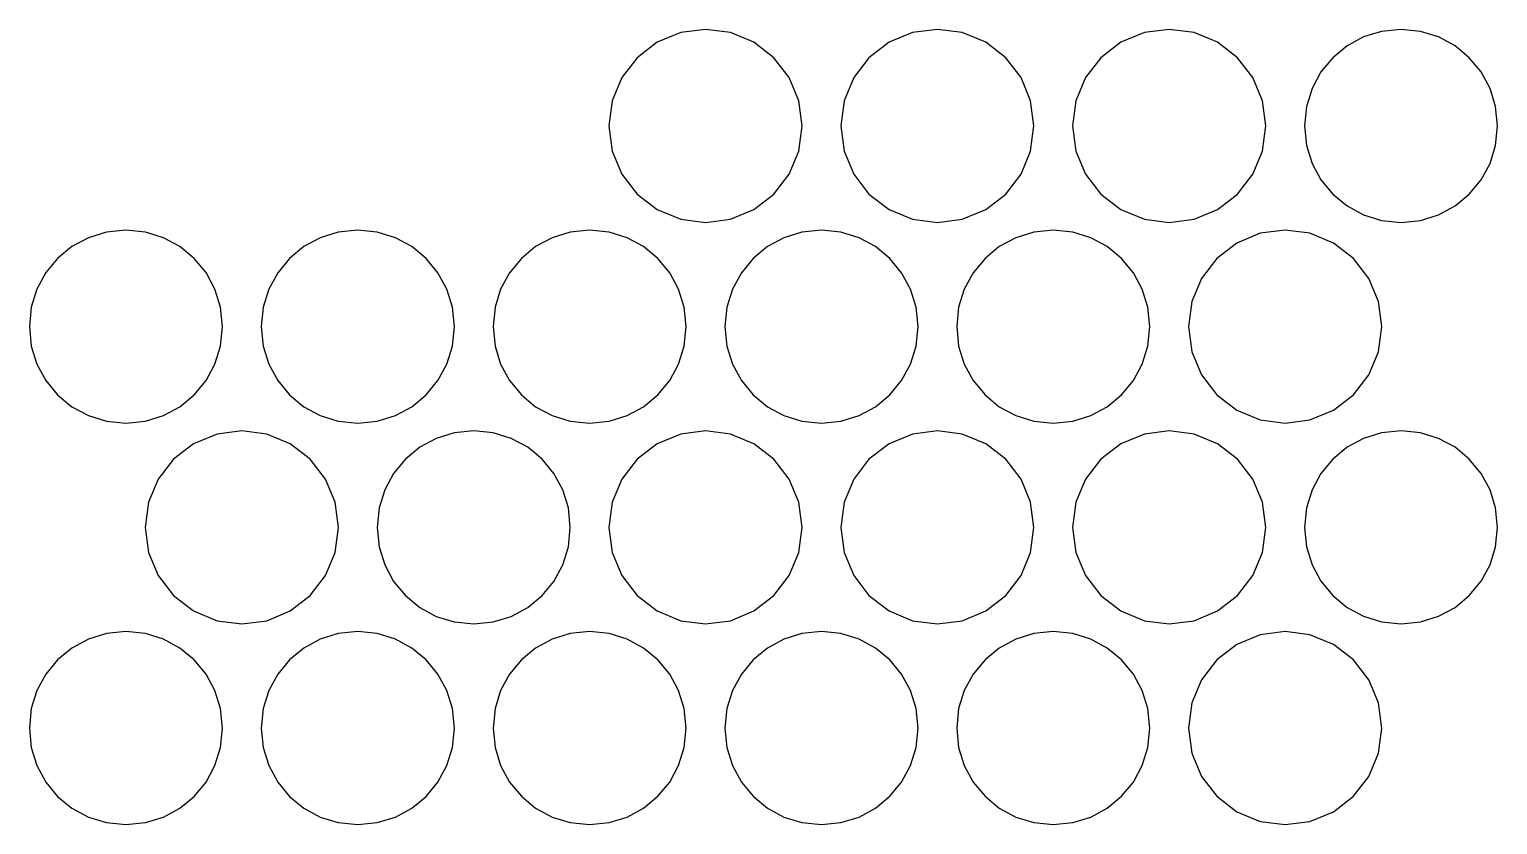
# Model space of a CAD drawing. Extents: x -1 to 195, y 16 to 212.
# Drawn here: x 119.5 to 195.5, y 67.5 to 108.6 of the extents above; entities that cross this region are included whole.
import ezdxf

# ---------------------------------------------------------------- set-up
doc = ezdxf.new("R2010")
doc.units = 0

msp = doc.modelspace()

# ---------------------------------------------------------------- linework, layer by layer
for p, q in [((151.999941, 107.970361), (150.956674, 107.168179)), ((153.216285, 108.472765), (151.999941, 107.970361)), ((154.499938, 108.640233), (153.216285, 108.472765)), ((155.783591, 108.472765), (154.499938, 108.640233)), ((156.999935, 107.970361), (155.783591, 108.472765)), ((158.043202, 107.168179), (156.999935, 107.970361)), ((163.999926, 107.970361), (162.956659, 107.168179)), ((165.21627, 108.472765), (163.999926, 107.970361)), ((166.499923, 108.640233), (165.21627, 108.472765)), ((167.783576, 108.472765), (166.499923, 108.640233)), ((168.99992, 107.970361), (167.783576, 108.472765)), ((170.043187, 107.168179), (168.99992, 107.970361)), ((175.99991, 107.970361), (174.956644, 107.168179)), ((177.216254, 108.472765), (175.99991, 107.970361)), ((178.499908, 108.640233), (177.216254, 108.472765)), ((179.783561, 108.472765), (178.499908, 108.640233)), ((180.999905, 107.970361), (179.783561, 108.472765)), ((182.043171, 107.168179), (180.999905, 107.970361)), ((188.554353, 108.244777), (187.705243, 107.784096)), ((189.4926, 108.535909), (188.554353, 108.244777)), ((190.499894, 108.637416), (189.4926, 108.535909)), ((191.507187, 108.535909), (190.499894, 108.637416)), ((192.445434, 108.244777), (191.507187, 108.535909)), ((193.294544, 107.784096), (192.445434, 108.244777)), ((150.956674, 107.168179), (150.169816, 106.140236)), ((158.83006, 106.140236), (158.043202, 107.168179)), ((162.956659, 107.168179), (162.169801, 106.140236)), ((170.830045, 106.140236), (170.043187, 107.168179)), ((174.956644, 107.168179), (174.169785, 106.140236)), ((182.83003, 106.140236), (182.043171, 107.168179)), ((186.96536, 107.173947), (186.354794, 106.434408)), ((187.705243, 107.784096), (186.96536, 107.173947)), ((194.034427, 107.173947), (193.294544, 107.784096)), ((194.644993, 106.434408), (194.034427, 107.173947)), ((186.354794, 106.434408), (185.893636, 105.585558)), ((195.106151, 105.585558), (194.644993, 106.434408)), ((150.169816, 106.140236), (149.673021, 104.944826)), ((159.326855, 104.944826), (158.83006, 106.140236)), ((162.169801, 106.140236), (161.673006, 104.944826)), ((171.32684, 104.944826), (170.830045, 106.140236)), ((174.169785, 106.140236), (173.67299, 104.944826)), ((183.326825, 104.944826), (182.83003, 106.140236)), ((149.673021, 104.944826), (149.499944, 103.640239)), ((159.499932, 103.640239), (159.326855, 104.944826)), ((161.673006, 104.944826), (161.499929, 103.640239)), ((171.499917, 103.640239), (171.32684, 104.944826)), ((173.67299, 104.944826), (173.499913, 103.640239)), ((183.499902, 103.640239), (183.326825, 104.944826)), ((185.893636, 105.585558), (185.601974, 104.647475)), ((195.397813, 104.647475), (195.106151, 105.585558)), ((185.601974, 104.647475), (185.499901, 103.640239)), ((195.499887, 103.640239), (195.397813, 104.647475)), ((149.499944, 103.640239), (149.673021, 102.335652)), ((159.326855, 102.335652), (159.499932, 103.640239)), ((159.499932, 103.640239), (159.499932, 103.640239)), ((161.499929, 103.640239), (161.673006, 102.335652)), ((171.32684, 102.335652), (171.499917, 103.640239)), ((171.499917, 103.640239), (171.499917, 103.640239)), ((173.499913, 103.640239), (173.67299, 102.335652)), ((183.326825, 102.335652), (183.499902, 103.640239)), ((183.499902, 103.640239), (183.499902, 103.640239)), ((185.499901, 103.640239), (185.601974, 102.633003)), ((195.397813, 102.633003), (195.499887, 103.640239)), ((195.499887, 103.640239), (195.499887, 103.640239)), ((185.601974, 102.633003), (185.893636, 101.694921)), ((195.106151, 101.694921), (195.397813, 102.633003)), ((149.673021, 102.335652), (150.169816, 101.140242)), ((158.83006, 101.140242), (159.326855, 102.335652)), ((161.673006, 102.335652), (162.169801, 101.140242)), ((170.830045, 101.140242), (171.32684, 102.335652)), ((173.67299, 102.335652), (174.169785, 101.140242)), ((182.83003, 101.140242), (183.326825, 102.335652)), ((150.169816, 101.140242), (150.956674, 100.1123)), ((158.043202, 100.1123), (158.83006, 101.140242)), ((162.169801, 101.140242), (162.956659, 100.1123)), ((170.043187, 100.1123), (170.830045, 101.140242)), ((174.169785, 101.140242), (174.956644, 100.1123)), ((182.043171, 100.1123), (182.83003, 101.140242)), ((185.893636, 101.694921), (186.354794, 100.84607)), ((194.644993, 100.84607), (195.106151, 101.694921)), ((186.354794, 100.84607), (186.96536, 100.106531)), ((194.034427, 100.106531), (194.644993, 100.84607)), ((150.956674, 100.1123), (151.999941, 99.310117)), ((156.999935, 99.310117), (158.043202, 100.1123)), ((162.956659, 100.1123), (163.999926, 99.310117)), ((168.99992, 99.310117), (170.043187, 100.1123)), ((174.956644, 100.1123), (175.99991, 99.310117)), ((180.999905, 99.310117), (182.043171, 100.1123)), ((186.96536, 100.106531), (187.705243, 99.496382)), ((193.294544, 99.496382), (194.034427, 100.106531)), ((151.999941, 99.310117), (153.216285, 98.807713)), ((153.216285, 98.807713), (154.499938, 98.640245)), ((154.499938, 98.640245), (155.783591, 98.807713)), ((155.783591, 98.807713), (156.999935, 99.310117)), ((163.999926, 99.310117), (165.21627, 98.807713)), ((165.21627, 98.807713), (166.499923, 98.640245)), ((166.499923, 98.640245), (167.783576, 98.807713)), ((167.783576, 98.807713), (168.99992, 99.310117)), ((175.99991, 99.310117), (177.216254, 98.807713)), ((177.216254, 98.807713), (178.499908, 98.640245)), ((178.499908, 98.640245), (179.783561, 98.807713)), ((179.783561, 98.807713), (180.999905, 99.310117)), ((187.705243, 99.496382), (188.554353, 99.035702)), ((188.554353, 99.035702), (189.4926, 98.744569)), ((191.507187, 98.744569), (192.445434, 99.035702)), ((192.445434, 99.035702), (193.294544, 99.496382)), ((123.492458, 98.144849), (122.554032, 97.853592)), ((124.499976, 98.2464), (123.492458, 98.144849)), ((125.507494, 98.144849), (124.499976, 98.2464)), ((126.44592, 97.853592), (125.507494, 98.144849)), ((135.492556, 98.14403), (134.55422, 97.852836)), ((136.499961, 98.245558), (135.492556, 98.14403)), ((137.507365, 98.14403), (136.499961, 98.245558)), ((138.445701, 97.852836), (137.507365, 98.14403)), ((147.492652, 98.143227), (146.554406, 97.852094)), ((148.499946, 98.244733), (147.492652, 98.143227)), ((149.507239, 98.143227), (148.499946, 98.244733)), ((150.445486, 97.852094), (149.507239, 98.143227)), ((159.492637, 98.143227), (158.55439, 97.852094)), ((160.499931, 98.244733), (159.492637, 98.143227)), ((161.507224, 98.143227), (160.499931, 98.244733)), ((162.445471, 97.852094), (161.507224, 98.143227)), ((171.492622, 98.143227), (170.554375, 97.852094)), ((172.499915, 98.244733), (171.492622, 98.143227)), ((173.507209, 98.143227), (172.499915, 98.244733)), ((174.445455, 97.852094), (173.507209, 98.143227)), ((183.216248, 98.080083), (181.999904, 97.577679)), ((184.499901, 98.247551), (183.216248, 98.080083)), ((185.783554, 98.080083), (184.499901, 98.247551)), ((186.999898, 97.577679), (185.783554, 98.080083)), ((189.4926, 98.744569), (190.499894, 98.643063)), ((190.499894, 98.643063), (191.507187, 98.744569)), ((121.704797, 97.392725), (120.964853, 96.782342)), ((122.554032, 97.853592), (121.704797, 97.392725)), ((127.295155, 97.392725), (126.44592, 97.853592)), ((128.035099, 96.782342), (127.295155, 97.392725)), ((133.705049, 97.392063), (132.965136, 96.781798)), ((134.55422, 97.852836), (133.705049, 97.392063)), ((139.294873, 97.392063), (138.445701, 97.852836)), ((140.034786, 96.781798), (139.294873, 97.392063)), ((145.705296, 97.391414), (144.965413, 96.781265)), ((146.554406, 97.852094), (145.705296, 97.391414)), ((151.294596, 97.391414), (150.445486, 97.852094)), ((152.034479, 96.781265), (151.294596, 97.391414)), ((157.70528, 97.391414), (156.965397, 96.781265)), ((158.55439, 97.852094), (157.70528, 97.391414)), ((163.294581, 97.391414), (162.445471, 97.852094)), ((164.034464, 96.781265), (163.294581, 97.391414)), ((169.705265, 97.391414), (168.965382, 96.781265)), ((170.554375, 97.852094), (169.705265, 97.391414)), ((175.294565, 97.391414), (174.445455, 97.852094)), ((176.034448, 96.781265), (175.294565, 97.391414)), ((181.999904, 97.577679), (180.956637, 96.775496)), ((188.043165, 96.775496), (186.999898, 97.577679)), ((120.964853, 96.782342), (120.3543, 96.042539)), ((128.645652, 96.042539), (128.035099, 96.782342)), ((132.965136, 96.781798), (132.354576, 96.042128)), ((140.645345, 96.042128), (140.034786, 96.781798)), ((144.965413, 96.781265), (144.354847, 96.041726)), ((152.645045, 96.041726), (152.034479, 96.781265)), ((156.965397, 96.781265), (156.354831, 96.041726)), ((164.64503, 96.041726), (164.034464, 96.781265)), ((168.965382, 96.781265), (168.354816, 96.041726)), ((176.645014, 96.041726), (176.034448, 96.781265)), ((180.956637, 96.775496), (180.169779, 95.747554)), ((188.830023, 95.747554), (188.043165, 96.775496)), ((120.3543, 96.042539), (119.893238, 95.193411)), ((129.106714, 95.193411), (128.645652, 96.042539)), ((132.354576, 96.042128), (131.893465, 95.19314)), ((141.106456, 95.19314), (140.645345, 96.042128)), ((144.354847, 96.041726), (143.893688, 95.192875)), ((153.106204, 95.192875), (152.645045, 96.041726)), ((156.354831, 96.041726), (155.893673, 95.192875)), ((165.106188, 95.192875), (164.64503, 96.041726)), ((168.354816, 96.041726), (167.893657, 95.192875)), ((177.106173, 95.192875), (176.645014, 96.041726)), ((119.893238, 95.193411), (119.601765, 94.255051)), ((129.398187, 94.255051), (129.106714, 95.193411)), ((131.893465, 95.19314), (131.601897, 94.254921)), ((141.398024, 94.254921), (141.106456, 95.19314)), ((143.893688, 95.192875), (143.602027, 94.254793)), ((153.397865, 94.254793), (153.106204, 95.192875)), ((155.893673, 95.192875), (155.602011, 94.254793)), ((165.39785, 94.254793), (165.106188, 95.192875)), ((167.893657, 95.192875), (167.601996, 94.254793)), ((177.397834, 94.254793), (177.106173, 95.192875)), ((180.169779, 95.747554), (179.672984, 94.552143)), ((189.326818, 94.552143), (188.830023, 95.747554)), ((119.601765, 94.255051), (119.499982, 93.247557)), ((129.49997, 93.247557), (129.398187, 94.255051)), ((131.601897, 94.254921), (131.499967, 93.247557)), ((141.499954, 93.247557), (141.398024, 94.254921)), ((143.602027, 94.254793), (143.499953, 93.247557)), ((153.499939, 93.247557), (153.397865, 94.254793)), ((155.602011, 94.254793), (155.499938, 93.247557)), ((165.499923, 93.247557), (165.39785, 94.254793)), ((167.601996, 94.254793), (167.499922, 93.247557)), ((177.499908, 93.247557), (177.397834, 94.254793)), ((179.672984, 94.552143), (179.499907, 93.247557)), ((189.499896, 93.247557), (189.326818, 94.552143)), ((119.499982, 93.247557), (119.601765, 92.240062)), ((129.398187, 92.240062), (129.49997, 93.247557)), ((129.49997, 93.247557), (129.49997, 93.247557)), ((131.499967, 93.247557), (131.601897, 92.240192)), ((141.398024, 92.240192), (141.499954, 93.247557)), ((141.499954, 93.247557), (141.499954, 93.247557)), ((143.499953, 93.247557), (143.602027, 92.24032)), ((153.397865, 92.24032), (153.499939, 93.247557)), ((153.499939, 93.247557), (153.499939, 93.247557)), ((155.499938, 93.247557), (155.602011, 92.24032)), ((165.39785, 92.24032), (165.499923, 93.247557)), ((165.499923, 93.247557), (165.499923, 93.247557)), ((167.499922, 93.247557), (167.601996, 92.24032)), ((177.397834, 92.24032), (177.499908, 93.247557)), ((177.499908, 93.247557), (177.499908, 93.247557)), ((179.499907, 93.247557), (179.672984, 91.94297)), ((189.326818, 91.94297), (189.499896, 93.247557)), ((189.499896, 93.247557), (189.499896, 93.247557)), ((119.601765, 92.240062), (119.893238, 91.301703)), ((129.106714, 91.301703), (129.398187, 92.240062)), ((131.601897, 92.240192), (131.893465, 91.301973)), ((141.106456, 91.301973), (141.398024, 92.240192)), ((143.602027, 92.24032), (143.893688, 91.302238)), ((153.106204, 91.302238), (153.397865, 92.24032)), ((155.602011, 92.24032), (155.893673, 91.302238)), ((165.106188, 91.302238), (165.39785, 92.24032)), ((167.601996, 92.24032), (167.893657, 91.302238)), ((177.106173, 91.302238), (177.397834, 92.24032)), ((119.893238, 91.301703), (120.3543, 90.452574)), ((128.645652, 90.452574), (129.106714, 91.301703)), ((131.893465, 91.301973), (132.354576, 90.452985)), ((140.645345, 90.452985), (141.106456, 91.301973)), ((143.893688, 91.302238), (144.354847, 90.453388)), ((152.645045, 90.453388), (153.106204, 91.302238)), ((155.893673, 91.302238), (156.354831, 90.453388)), ((164.64503, 90.453388), (165.106188, 91.302238)), ((167.893657, 91.302238), (168.354816, 90.453388)), ((176.645014, 90.453388), (177.106173, 91.302238)), ((179.672984, 91.94297), (180.169779, 90.747559)), ((188.830023, 90.747559), (189.326818, 91.94297)), ((120.3543, 90.452574), (120.964853, 89.712771)), ((128.035099, 89.712771), (128.645652, 90.452574)), ((132.354576, 90.452985), (132.965136, 89.713315)), ((140.034786, 89.713315), (140.645345, 90.452985)), ((144.354847, 90.453388), (144.965413, 89.713848)), ((152.034479, 89.713848), (152.645045, 90.453388)), ((156.354831, 90.453388), (156.965397, 89.713848)), ((164.034464, 89.713848), (164.64503, 90.453388)), ((168.354816, 90.453388), (168.965382, 89.713848)), ((176.034448, 89.713848), (176.645014, 90.453388)), ((180.169779, 90.747559), (180.956637, 89.719617)), ((188.043165, 89.719617), (188.830023, 90.747559)), ((120.964853, 89.712771), (121.704797, 89.102388)), ((127.295155, 89.102388), (128.035099, 89.712771)), ((132.965136, 89.713315), (133.705049, 89.10305)), ((139.294873, 89.10305), (140.034786, 89.713315)), ((144.965413, 89.713848), (145.705296, 89.103699)), ((151.294596, 89.103699), (152.034479, 89.713848)), ((156.965397, 89.713848), (157.70528, 89.103699)), ((163.294581, 89.103699), (164.034464, 89.713848)), ((168.965382, 89.713848), (169.705265, 89.103699)), ((175.294565, 89.103699), (176.034448, 89.713848)), ((180.956637, 89.719617), (181.999904, 88.917434)), ((186.999898, 88.917434), (188.043165, 89.719617)), ((121.704797, 89.102388), (122.554032, 88.641521)), ((126.44592, 88.641521), (127.295155, 89.102388)), ((133.705049, 89.10305), (134.55422, 88.642277)), ((138.445701, 88.642277), (139.294873, 89.10305)), ((145.705296, 89.103699), (146.554406, 88.643019)), ((150.445486, 88.643019), (151.294596, 89.103699)), ((157.70528, 89.103699), (158.55439, 88.643019)), ((162.445471, 88.643019), (163.294581, 89.103699)), ((169.705265, 89.103699), (170.554375, 88.643019)), ((174.445455, 88.643019), (175.294565, 89.103699)), ((122.554032, 88.641521), (123.492458, 88.350264)), ((123.492458, 88.350264), (124.499976, 88.248713)), ((124.499976, 88.248713), (125.507494, 88.350264)), ((125.507494, 88.350264), (126.44592, 88.641521)), ((134.55422, 88.642277), (135.492556, 88.351083)), ((135.492556, 88.351083), (136.499961, 88.249555)), ((136.499961, 88.249555), (137.507365, 88.351083)), ((137.507365, 88.351083), (138.445701, 88.642277)), ((146.554406, 88.643019), (147.492652, 88.351886)), ((147.492652, 88.351886), (148.499946, 88.25038)), ((148.499946, 88.25038), (149.507239, 88.351886)), ((149.507239, 88.351886), (150.445486, 88.643019)), ((158.55439, 88.643019), (159.492637, 88.351886)), ((159.492637, 88.351886), (160.499931, 88.25038)), ((160.499931, 88.25038), (161.507224, 88.351886)), ((161.507224, 88.351886), (162.445471, 88.643019)), ((170.554375, 88.643019), (171.492622, 88.351886)), ((171.492622, 88.351886), (172.499915, 88.25038)), ((172.499915, 88.25038), (173.507209, 88.351886)), ((173.507209, 88.351886), (174.445455, 88.643019)), ((181.999904, 88.917434), (183.216248, 88.41503)), ((183.216248, 88.41503), (184.499901, 88.247562)), ((184.499901, 88.247562), (185.783554, 88.41503)), ((185.783554, 88.41503), (186.999898, 88.917434)), ((129.216316, 87.687791), (127.999972, 87.185387)), ((130.499969, 87.855259), (129.216316, 87.687791)), ((131.783622, 87.687791), (130.499969, 87.855259)), ((132.999966, 87.185387), (131.783622, 87.687791)), ((140.55373, 87.462335), (139.704409, 87.001339)), ((141.49228, 87.753677), (140.55373, 87.462335)), ((142.499953, 87.855259), (141.49228, 87.753677)), ((143.507627, 87.753677), (142.499953, 87.855259)), ((144.446177, 87.462335), (143.507627, 87.753677)), ((145.295498, 87.001339), (144.446177, 87.462335)), ((153.216285, 87.687792), (151.999941, 87.185388)), ((154.499938, 87.85526), (153.216285, 87.687792)), ((155.783591, 87.687792), (154.499938, 87.85526)), ((156.999935, 87.185388), (155.783591, 87.687792)), ((165.21627, 87.687792), (163.999926, 87.185388)), ((166.499923, 87.85526), (165.21627, 87.687792)), ((167.783576, 87.687792), (166.499923, 87.85526)), ((168.99992, 87.185388), (167.783576, 87.687792)), ((177.216254, 87.687792), (175.99991, 87.185388)), ((178.499908, 87.85526), (177.216254, 87.687792)), ((179.783561, 87.687792), (178.499908, 87.85526)), ((180.999905, 87.185388), (179.783561, 87.687792)), ((188.554353, 87.459803), (187.705243, 86.999123)), ((189.4926, 87.750936), (188.554353, 87.459803)), ((190.499894, 87.852442), (189.4926, 87.750936)), ((191.507187, 87.750936), (190.499894, 87.852442)), ((192.445434, 87.459803), (191.507187, 87.750936)), ((193.294544, 86.999123), (192.445434, 87.459803)), ((127.999972, 87.185387), (126.956705, 86.383205)), ((134.043233, 86.383205), (132.999966, 87.185387)), ((139.704409, 87.001339), (138.964424, 86.390795)), ((146.035483, 86.390795), (145.295498, 87.001339)), ((151.999941, 87.185388), (150.956674, 86.383205)), ((158.043202, 86.383205), (156.999935, 87.185388)), ((163.999926, 87.185388), (162.956659, 86.383205)), ((170.043187, 86.383205), (168.99992, 87.185388)), ((175.99991, 87.185388), (174.956644, 86.383205)), ((182.043171, 86.383205), (180.999905, 87.185388)), ((187.705243, 86.999123), (186.96536, 86.388974)), ((194.034427, 86.388974), (193.294544, 86.999123)), ((126.956705, 86.383205), (126.169847, 85.355262)), ((134.830091, 85.355262), (134.043233, 86.383205)), ((138.964424, 86.390795), (138.35388, 85.65081)), ((146.646027, 85.65081), (146.035483, 86.390795)), ((150.956674, 86.383205), (150.169816, 85.355263)), ((158.83006, 85.355263), (158.043202, 86.383205)), ((162.956659, 86.383205), (162.169801, 85.355263)), ((170.830045, 85.355263), (170.043187, 86.383205)), ((174.956644, 86.383205), (174.169785, 85.355263)), ((182.83003, 85.355263), (182.043171, 86.383205)), ((186.96536, 86.388974), (186.354794, 85.649434)), ((194.644993, 85.649434), (194.034427, 86.388974)), ((126.169847, 85.355262), (125.673052, 84.159852)), ((135.326886, 84.159852), (134.830091, 85.355262)), ((138.35388, 85.65081), (137.892884, 84.801489)), ((147.107023, 84.801489), (146.646027, 85.65081)), ((150.169816, 85.355263), (149.673021, 84.159852)), ((159.326855, 84.159852), (158.83006, 85.355263)), ((162.169801, 85.355263), (161.673006, 84.159852)), ((171.32684, 84.159852), (170.830045, 85.355263)), ((174.169785, 85.355263), (173.67299, 84.159852)), ((183.326825, 84.159852), (182.83003, 85.355263)), ((186.354794, 85.649434), (185.893636, 84.800584)), ((195.106151, 84.800584), (194.644993, 85.649434)), ((137.892884, 84.801489), (137.601541, 83.862939)), ((147.398366, 83.862939), (147.107023, 84.801489)), ((185.893636, 84.800584), (185.601974, 83.862502)), ((195.397813, 83.862502), (195.106151, 84.800584)), ((125.673052, 84.159852), (125.499975, 82.855265)), ((135.499963, 82.855265), (135.326886, 84.159852)), ((137.601541, 83.862939), (137.499959, 82.855265)), ((147.499948, 82.855265), (147.398366, 83.862939)), ((149.673021, 84.159852), (149.499944, 82.855265)), ((159.499932, 82.855265), (159.326855, 84.159852)), ((161.673006, 84.159852), (161.499929, 82.855265)), ((171.499917, 82.855265), (171.32684, 84.159852)), ((173.67299, 84.159852), (173.499913, 82.855265)), ((183.499902, 82.855265), (183.326825, 84.159852)), ((185.601974, 83.862502), (185.499901, 82.855265)), ((195.499887, 82.855265), (195.397813, 83.862502)), ((125.499975, 82.855265), (125.673052, 81.550679)), ((135.326886, 81.550679), (135.499963, 82.855265)), ((135.499963, 82.855265), (135.499963, 82.855265)), ((137.499959, 82.855265), (137.601541, 81.847592)), ((147.398366, 81.847592), (147.499948, 82.855265)), ((147.499948, 82.855265), (147.499948, 82.855265)), ((149.499944, 82.855265), (149.673021, 81.550679)), ((159.326855, 81.550679), (159.499932, 82.855265)), ((159.499932, 82.855265), (159.499932, 82.855265)), ((161.499929, 82.855265), (161.673006, 81.550679)), ((171.32684, 81.550679), (171.499917, 82.855265)), ((171.499917, 82.855265), (171.499917, 82.855265)), ((173.499913, 82.855265), (173.67299, 81.550679)), ((183.326825, 81.550679), (183.499902, 82.855265)), ((183.499902, 82.855265), (183.499902, 82.855265)), ((185.499901, 82.855265), (185.601974, 81.848029)), ((195.397813, 81.848029), (195.499887, 82.855265)), ((195.499887, 82.855265), (195.499887, 82.855265)), ((125.673052, 81.550679), (126.169847, 80.355268)), ((134.830091, 80.355268), (135.326886, 81.550679)), ((137.601541, 81.847592), (137.892884, 80.909042)), ((147.107023, 80.909042), (147.398366, 81.847592)), ((149.673021, 81.550679), (150.169816, 80.355268)), ((158.83006, 80.355268), (159.326855, 81.550679)), ((161.673006, 81.550679), (162.169801, 80.355268)), ((170.830045, 80.355268), (171.32684, 81.550679)), ((173.67299, 81.550679), (174.169785, 80.355268)), ((182.83003, 80.355268), (183.326825, 81.550679)), ((185.601974, 81.848029), (185.893636, 80.909947)), ((195.106151, 80.909947), (195.397813, 81.848029)), ((137.892884, 80.909042), (138.35388, 80.059721)), ((146.646027, 80.059721), (147.107023, 80.909042)), ((185.893636, 80.909947), (186.354794, 80.061097)), ((194.644993, 80.061097), (195.106151, 80.909947)), ((126.169847, 80.355268), (126.956705, 79.327326)), ((134.043233, 79.327326), (134.830091, 80.355268)), ((138.35388, 80.059721), (138.964424, 79.319736)), ((146.035483, 79.319736), (146.646027, 80.059721)), ((150.169816, 80.355268), (150.956674, 79.327326)), ((158.043202, 79.327326), (158.83006, 80.355268)), ((162.169801, 80.355268), (162.956659, 79.327326)), ((170.043187, 79.327326), (170.830045, 80.355268)), ((174.169785, 80.355268), (174.956644, 79.327326)), ((182.043171, 79.327326), (182.83003, 80.355268)), ((186.354794, 80.061097), (186.96536, 79.321557)), ((194.034427, 79.321557), (194.644993, 80.061097)), ((126.956705, 79.327326), (127.999972, 78.525144)), ((132.999966, 78.525144), (134.043233, 79.327326)), ((138.964424, 79.319736), (139.704409, 78.709192)), ((145.295498, 78.709192), (146.035483, 79.319736)), ((150.956674, 79.327326), (151.999941, 78.525143)), ((156.999935, 78.525143), (158.043202, 79.327326)), ((162.956659, 79.327326), (163.999926, 78.525143)), ((168.99992, 78.525143), (170.043187, 79.327326)), ((174.956644, 79.327326), (175.99991, 78.525143)), ((180.999905, 78.525143), (182.043171, 79.327326)), ((186.96536, 79.321557), (187.705243, 78.711408)), ((193.294544, 78.711408), (194.034427, 79.321557)), ((127.999972, 78.525144), (129.216316, 78.022739)), ((131.783622, 78.022739), (132.999966, 78.525144)), ((139.704409, 78.709192), (140.55373, 78.248196)), ((144.446177, 78.248196), (145.295498, 78.709192)), ((151.999941, 78.525143), (153.216285, 78.022739)), ((155.783591, 78.022739), (156.999935, 78.525143)), ((163.999926, 78.525143), (165.21627, 78.022739)), ((167.783576, 78.022739), (168.99992, 78.525143)), ((175.99991, 78.525143), (177.216254, 78.022739)), ((179.783561, 78.022739), (180.999905, 78.525143)), ((187.705243, 78.711408), (188.554353, 78.250728)), ((192.445434, 78.250728), (193.294544, 78.711408)), ((129.216316, 78.022739), (130.499969, 77.855271)), ((130.499969, 77.855271), (131.783622, 78.022739)), ((140.55373, 78.248196), (141.49228, 77.956854)), ((141.49228, 77.956854), (142.499953, 77.855271)), ((142.499953, 77.855271), (143.507627, 77.956854)), ((143.507627, 77.956854), (144.446177, 78.248196)), ((153.216285, 78.022739), (154.499938, 77.855271)), ((154.499938, 77.855271), (155.783591, 78.022739)), ((165.21627, 78.022739), (166.499923, 77.855271)), ((166.499923, 77.855271), (167.783576, 78.022739)), ((177.216254, 78.022739), (178.499908, 77.855271)), ((178.499908, 77.855271), (179.783561, 78.022739)), ((188.554353, 78.250728), (189.4926, 77.959595)), ((189.4926, 77.959595), (190.499894, 77.858089)), ((190.499894, 77.858089), (191.507187, 77.959595)), ((191.507187, 77.959595), (192.445434, 78.250728)), ((122.554032, 77.068619), (121.704797, 76.607751)), ((123.492458, 77.359875), (122.554032, 77.068619)), ((124.499976, 77.461426), (123.492458, 77.359875)), ((125.507494, 77.359875), (124.499976, 77.461426)), ((126.44592, 77.068619), (125.507494, 77.359875)), ((127.295155, 76.607751), (126.44592, 77.068619)), ((134.55422, 77.067862), (133.705049, 76.607089)), ((135.492556, 77.359056), (134.55422, 77.067862)), ((136.499961, 77.460584), (135.492556, 77.359056)), ((137.507365, 77.359056), (136.499961, 77.460584)), ((138.445701, 77.067862), (137.507365, 77.359056)), ((139.294873, 76.607089), (138.445701, 77.067862)), ((146.554406, 77.06712), (145.705296, 76.60644)), ((147.492652, 77.358253), (146.554406, 77.06712)), ((148.499946, 77.459759), (147.492652, 77.358253)), ((149.507239, 77.358253), (148.499946, 77.459759)), ((150.445486, 77.06712), (149.507239, 77.358253)), ((151.294596, 76.60644), (150.445486, 77.06712)), ((158.55439, 77.06712), (157.70528, 76.60644)), ((159.492637, 77.358253), (158.55439, 77.06712)), ((160.499931, 77.459759), (159.492637, 77.358253)), ((161.507224, 77.358253), (160.499931, 77.459759)), ((162.445471, 77.06712), (161.507224, 77.358253)), ((163.294581, 76.60644), (162.445471, 77.06712)), ((170.554375, 77.06712), (169.705265, 76.60644)), ((171.492622, 77.358253), (170.554375, 77.06712)), ((172.499915, 77.459759), (171.492622, 77.358253)), ((173.507209, 77.358253), (172.499915, 77.459759)), ((174.445455, 77.06712), (173.507209, 77.358253)), ((175.294565, 76.60644), (174.445455, 77.06712)), ((181.999904, 76.792705), (180.956637, 75.990522)), ((183.216248, 77.295109), (181.999904, 76.792705)), ((184.499901, 77.462577), (183.216248, 77.295109)), ((185.783554, 77.295109), (184.499901, 77.462577)), ((186.999898, 76.792705), (185.783554, 77.295109)), ((188.043165, 75.990522), (186.999898, 76.792705)), ((121.704797, 76.607751), (120.964853, 75.997369)), ((128.035099, 75.997369), (127.295155, 76.607751)), ((133.705049, 76.607089), (132.965136, 75.996824)), ((140.034786, 75.996824), (139.294873, 76.607089)), ((145.705296, 76.60644), (144.965413, 75.996291)), ((152.034479, 75.996291), (151.294596, 76.60644)), ((157.70528, 76.60644), (156.965397, 75.996291)), ((164.034464, 75.996291), (163.294581, 76.60644)), ((169.705265, 76.60644), (168.965382, 75.996291)), ((176.034448, 75.996291), (175.294565, 76.60644)), ((120.3543, 75.257566), (119.893238, 74.408437)), ((120.964853, 75.997369), (120.3543, 75.257566)), ((128.645652, 75.257566), (128.035099, 75.997369)), ((129.106714, 74.408437), (128.645652, 75.257566)), ((132.354576, 75.257155), (131.893465, 74.408166)), ((132.965136, 75.996824), (132.354576, 75.257155)), ((140.645345, 75.257155), (140.034786, 75.996824)), ((141.106456, 74.408166), (140.645345, 75.257155)), ((144.354847, 75.256752), (143.893688, 74.407901)), ((144.965413, 75.996291), (144.354847, 75.256752)), ((152.645045, 75.256752), (152.034479, 75.996291)), ((153.106204, 74.407901), (152.645045, 75.256752)), ((156.354831, 75.256752), (155.893673, 74.407901)), ((156.965397, 75.996291), (156.354831, 75.256752)), ((164.64503, 75.256752), (164.034464, 75.996291)), ((165.106188, 74.407901), (164.64503, 75.256752)), ((168.354816, 75.256752), (167.893657, 74.407901)), ((168.965382, 75.996291), (168.354816, 75.256752)), ((176.645014, 75.256752), (176.034448, 75.996291)), ((177.106173, 74.407901), (176.645014, 75.256752)), ((180.956637, 75.990522), (180.169779, 74.96258)), ((188.830023, 74.96258), (188.043165, 75.990522)), ((180.169779, 74.96258), (179.672984, 73.76717)), ((189.326818, 73.76717), (188.830023, 74.96258)), ((119.893238, 74.408437), (119.601765, 73.470078)), ((129.398187, 73.470078), (129.106714, 74.408437)), ((131.893465, 74.408166), (131.601897, 73.469947)), ((141.398024, 73.469947), (141.106456, 74.408166)), ((143.893688, 74.407901), (143.602027, 73.469819)), ((153.397865, 73.469819), (153.106204, 74.407901)), ((155.893673, 74.407901), (155.602011, 73.469819)), ((165.39785, 73.469819), (165.106188, 74.407901)), ((167.893657, 74.407901), (167.601996, 73.469819)), ((177.397834, 73.469819), (177.106173, 74.407901)), ((179.672984, 73.76717), (179.499907, 72.462583)), ((189.499896, 72.462583), (189.326818, 73.76717)), ((119.601765, 73.470078), (119.499982, 72.462583)), ((129.49997, 72.462583), (129.398187, 73.470078)), ((131.601897, 73.469947), (131.499967, 72.462583)), ((141.499954, 72.462583), (141.398024, 73.469947)), ((143.602027, 73.469819), (143.499953, 72.462583)), ((153.499939, 72.462583), (153.397865, 73.469819)), ((155.602011, 73.469819), (155.499938, 72.462583)), ((165.499923, 72.462583), (165.39785, 73.469819)), ((167.601996, 73.469819), (167.499922, 72.462583)), ((177.499908, 72.462583), (177.397834, 73.469819)), ((119.499982, 72.462583), (119.601765, 71.455088)), ((129.398187, 71.455088), (129.49997, 72.462583)), ((129.49997, 72.462583), (129.49997, 72.462583)), ((131.499967, 72.462583), (131.601897, 71.455219)), ((141.398024, 71.455219), (141.499954, 72.462583)), ((141.499954, 72.462583), (141.499954, 72.462583)), ((143.499953, 72.462583), (143.602027, 71.455347)), ((153.397865, 71.455347), (153.499939, 72.462583)), ((153.499939, 72.462583), (153.499939, 72.462583)), ((155.499938, 72.462583), (155.602011, 71.455347)), ((165.39785, 71.455347), (165.499923, 72.462583)), ((165.499923, 72.462583), (165.499923, 72.462583)), ((167.499922, 72.462583), (167.601996, 71.455347)), ((177.397834, 71.455347), (177.499908, 72.462583)), ((177.499908, 72.462583), (177.499908, 72.462583)), ((179.499907, 72.462583), (179.672984, 71.157996)), ((189.326818, 71.157996), (189.499896, 72.462583)), ((189.499896, 72.462583), (189.499896, 72.462583)), ((119.601765, 71.455088), (119.893238, 70.516729)), ((129.106714, 70.516729), (129.398187, 71.455088)), ((131.601897, 71.455219), (131.893465, 70.516999)), ((141.106456, 70.516999), (141.398024, 71.455219)), ((143.602027, 71.455347), (143.893688, 70.517264)), ((153.106204, 70.517264), (153.397865, 71.455347)), ((155.602011, 71.455347), (155.893673, 70.517264)), ((165.106188, 70.517264), (165.39785, 71.455347)), ((167.601996, 71.455347), (167.893657, 70.517264)), ((177.106173, 70.517264), (177.397834, 71.455347)), ((179.672984, 71.157996), (180.169779, 69.962586)), ((188.830023, 69.962586), (189.326818, 71.157996)), ((119.893238, 70.516729), (120.3543, 69.6676)), ((128.645652, 69.6676), (129.106714, 70.516729)), ((131.893465, 70.516999), (132.354576, 69.668011)), ((140.645345, 69.668011), (141.106456, 70.516999)), ((143.893688, 70.517264), (144.354847, 69.668414)), ((152.645045, 69.668414), (153.106204, 70.517264)), ((155.893673, 70.517264), (156.354831, 69.668414)), ((164.64503, 69.668414), (165.106188, 70.517264)), ((167.893657, 70.517264), (168.354816, 69.668414)), ((176.645014, 69.668414), (177.106173, 70.517264)), ((180.169779, 69.962586), (180.956637, 68.934643)), ((188.043165, 68.934643), (188.830023, 69.962586)), ((120.3543, 69.6676), (120.964853, 68.927797)), ((128.035099, 68.927797), (128.645652, 69.6676)), ((132.354576, 69.668011), (132.965136, 68.928341)), ((140.034786, 68.928341), (140.645345, 69.668011)), ((144.354847, 69.668414), (144.965413, 68.928875)), ((152.034479, 68.928875), (152.645045, 69.668414)), ((156.354831, 69.668414), (156.965397, 68.928875)), ((164.034464, 68.928875), (164.64503, 69.668414)), ((168.354816, 69.668414), (168.965382, 68.928875)), ((176.034448, 68.928875), (176.645014, 69.668414)), ((120.964853, 68.927797), (121.704797, 68.317414)), ((127.295155, 68.317414), (128.035099, 68.927797)), ((132.965136, 68.928341), (133.705049, 68.318076)), ((139.294873, 68.318076), (140.034786, 68.928341)), ((144.965413, 68.928875), (145.705296, 68.318726)), ((151.294596, 68.318726), (152.034479, 68.928875)), ((156.965397, 68.928875), (157.70528, 68.318726)), ((163.294581, 68.318726), (164.034464, 68.928875)), ((168.965382, 68.928875), (169.705265, 68.318726)), ((175.294565, 68.318726), (176.034448, 68.928875)), ((180.956637, 68.934643), (181.999904, 68.132461)), ((186.999898, 68.132461), (188.043165, 68.934643)), ((121.704797, 68.317414), (122.554032, 67.856547)), ((122.554032, 67.856547), (123.492458, 67.56529)), ((125.507494, 67.56529), (126.44592, 67.856547)), ((126.44592, 67.856547), (127.295155, 68.317414)), ((133.705049, 68.318076), (134.55422, 67.857304)), ((134.55422, 67.857304), (135.492556, 67.56611)), ((137.507365, 67.56611), (138.445701, 67.857304)), ((138.445701, 67.857304), (139.294873, 68.318076)), ((145.705296, 68.318726), (146.554406, 67.858045)), ((146.554406, 67.858045), (147.492652, 67.566913)), ((149.507239, 67.566913), (150.445486, 67.858045)), ((150.445486, 67.858045), (151.294596, 68.318726)), ((157.70528, 68.318726), (158.55439, 67.858045)), ((158.55439, 67.858045), (159.492637, 67.566913)), ((161.507224, 67.566913), (162.445471, 67.858045)), ((162.445471, 67.858045), (163.294581, 68.318726)), ((169.705265, 68.318726), (170.554375, 67.858045)), ((170.554375, 67.858045), (171.492622, 67.566913)), ((173.507209, 67.566913), (174.445455, 67.858045)), ((174.445455, 67.858045), (175.294565, 68.318726)), ((181.999904, 68.132461), (183.216248, 67.630057)), ((185.783554, 67.630057), (186.999898, 68.132461)), ((123.492458, 67.56529), (124.499976, 67.463739)), ((124.499976, 67.463739), (125.507494, 67.56529)), ((135.492556, 67.56611), (136.499961, 67.464581)), ((136.499961, 67.464581), (137.507365, 67.56611)), ((147.492652, 67.566913), (148.499946, 67.465406)), ((148.499946, 67.465406), (149.507239, 67.566913)), ((159.492637, 67.566913), (160.499931, 67.465406)), ((160.499931, 67.465406), (161.507224, 67.566913)), ((171.492622, 67.566913), (172.499915, 67.465406)), ((172.499915, 67.465406), (173.507209, 67.566913)), ((183.216248, 67.630057), (184.499901, 67.462589)), ((184.499901, 67.462589), (185.783554, 67.630057))]:
    msp.add_line(p, q)

doc.saveas('drawing.dxf')
